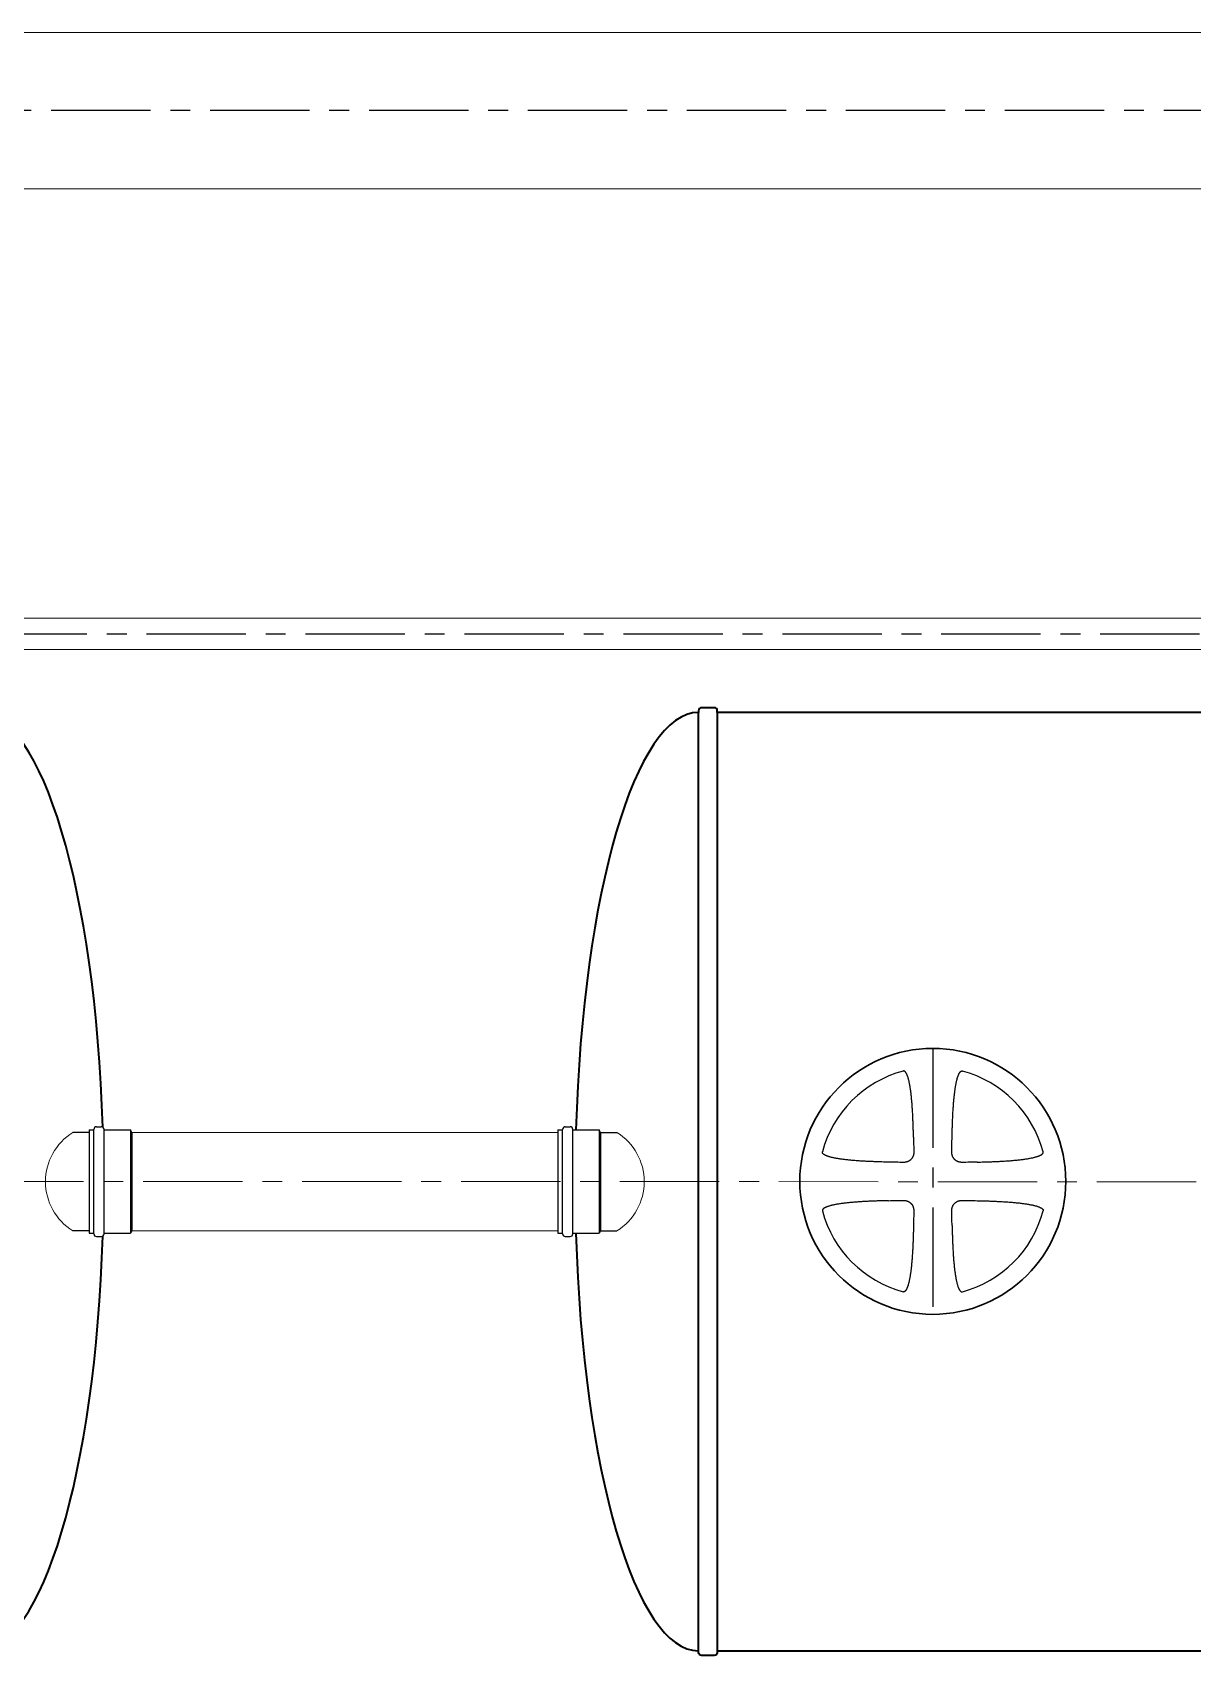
# Model space of a CAD drawing. Header units: millimetres. Extents: x 24859265 to 26550985, y 32092698 to 33532929.
# Drawn here: x 26229637 to 26233345, y 33022169 to 33027357 of the extents above; entities that cross this region are included whole.
import ezdxf

# ---------------------------------------------------------------- set-up
doc = ezdxf.new("R2010")
doc.units = ezdxf.units.MM
doc.linetypes.add('осевая', pattern=[50.8, 31.75, -6.35, 6.35, -6.35])
doc.layers.add('Mitat', color=1, linetype='Continuous')
doc.layers.add('Системный слой', color=7, linetype='Continuous')

msp = doc.modelspace()

# ---------------------------------------------------------------- linework, layer by layer
at = {"lineweight": 20}
for p, q in [((26246887.1602, 33027357.4492), (26219953.0498, 33027357.4492)), ((26246887.1602, 33026857.4492), (26219953.0498, 33026857.4492)), ((26242696.7654, 33025484.9923), (26223402.3037, 33025485.0232)), ((26242696.7358, 33025385.0604), (26223402.4513, 33025385.0376)), ((26229954.8071, 33023841.2696), (26231315.1568, 33023841.2696)), ((26229954.8071, 33023526.2696), (26231315.1568, 33023526.2696))]:
    msp.add_line(p, q, dxfattribs=at)
at = {"color": 1, "linetype": 'осевая', "lineweight": 25, "ltscale": 10}
for p, q in [((26247794.5279, 33027107.4492), (26218967.0076, 33027107.4492)), ((26223398.0057, 33025435.0245), (26242696.7358, 33025434.9964)), ((26232514.8277, 33024109.5004), (26232514.8277, 33023259.5004))]:
    msp.add_line(p, q, dxfattribs=at)
at = {"color": 7, "lineweight": 25}
for p, q in [((26229818.3615, 33023841.2696), (26229766.1483, 33023841.2696)), ((26229818.3615, 33023848.9696), (26229818.3615, 33023518.5696)), ((26229818.3615, 33023848.9696), (26229833.3615, 33023848.9696)), ((26229833.3615, 33023516.9696), (26229833.3615, 33023850.5696)), ((26229842.0615, 33023859.2696), (26229857.3615, 33023859.2696)), ((26229866.0615, 33023516.9696), (26229866.0615, 33023850.5696)), ((26229866.0615, 33023848.9696), (26229950.3615, 33023848.9696)), ((26229954.8071, 33023841.2696), (26229950.3615, 33023848.9696)), ((26231316.6034, 33023848.968), (26231316.6034, 33023518.568)), ((26231316.6034, 33023848.968), (26231331.6034, 33023848.968)), ((26231331.6034, 33023516.968), (26231331.6034, 33023850.568)), ((26231340.3034, 33023859.268), (26231355.6034, 33023859.268)), ((26231364.3034, 33023516.968), (26231364.3034, 33023850.568)), ((26231364.3034, 33023848.968), (26231448.6034, 33023848.968)), ((26231453.049, 33023841.268), (26231448.6034, 33023848.968)), ((26231453.049, 33023841.268), (26231505.2622, 33023841.268)), ((26229818.3615, 33023526.2696), (26229766.1483, 33023526.2696)), ((26229818.3615, 33023518.5696), (26229833.3615, 33023518.5696)), ((26229866.0615, 33023518.5696), (26229950.3615, 33023518.5696)), ((26229954.8071, 33023526.2696), (26229950.3615, 33023518.5696)), ((26231316.6034, 33023518.568), (26231331.6034, 33023518.568)), ((26231364.3034, 33023518.568), (26231448.6034, 33023518.568)), ((26231453.049, 33023526.268), (26231448.6034, 33023518.568)), ((26231453.049, 33023526.268), (26231505.2622, 33023526.268)), ((26229842.0615, 33023508.2696), (26229857.3615, 33023508.2696)), ((26231340.3034, 33023508.268), (26231355.6034, 33023508.268))]:
    msp.add_line(p, q, dxfattribs=at)
at = {"color": 1, "linetype": 'осевая', "lineweight": 15, "ltscale": 10}
msp.add_line((26221863.0383, 33023685.1553), (26241373.1722, 33023682.3132), dxfattribs=at)
at = {"lineweight": 35}
for points in [[(26231776.0866, 33025198.7712, 0.414213562), (26231766.0866, 33025188.7712), (26231766.0866, 33025183.7696)], [(26231826.0866, 33025183.7712), (26231826.0866, 33025188.7712, 0.414213562), (26231816.0866, 33025198.7712), (26231776.0866, 33025198.7712)], [(26231776.0866, 33022168.768, -0.414213562), (26231766.0866, 33022178.768), (26231766.0866, 33022183.7696)], [(26231826.0866, 33022183.768), (26231826.0866, 33022178.768, -0.414213562), (26231816.0866, 33022168.768), (26231776.0866, 33022168.768)]]:
    msp.add_lwpolyline(points, format="xyb", dxfattribs=at)
for points in [[(26231766.0866, 33022183.7696), (26231766.0866, 33025183.7696)], [(26238915.1397, 33025183.7696), (26231826.0866, 33025183.7696)], [(26231826.0866, 33025183.7696), (26231826.0866, 33022183.7696)], [(26231826.0866, 33022183.7696), (26238915.1397, 33022183.768)]]:
    msp.add_lwpolyline(points, dxfattribs=at)
at = {"lineweight": 20}
for centre, start, end in [((26229864.6364, 33023683.7696), 122.018598, 237.981402), ((26231406.7741, 33023683.768), 302.018598, 57.981402)]:
    msp.add_arc(centre, 185.7583, start, end, dxfattribs=at)
at = {"color": 7, "lineweight": 25}
for centre, start, end in [((26229842.0615, 33023850.5696), 90, 180), ((26229857.3615, 33023850.5696), 0, 90), ((26231340.3034, 33023850.568), 90, 180), ((26231355.6034, 33023850.568), 0, 90), ((26229842.0615, 33023516.9696), 180, 270), ((26229857.3615, 33023516.9696), 270, 0), ((26231340.3034, 33023516.968), 180, 270), ((26231355.6034, 33023516.968), 270, 0)]:
    msp.add_arc(centre, 8.7, start, end, dxfattribs=at)
at = {"lineweight": 35}
for centre, ratio, start_param, end_param in [((26229464.3034, 33023683.7696), 0.266978845, 4.828730815, 6.283185307), ((26231766.0866, 33023683.7696), 0.262791049, 0, 1.460440183), ((26231766.0866, 33023683.7696), 0.262791049, 1.68115458, 3.141592654), ((26229464.3034, 33023683.7696), 0.266978845, 3.141592654, 4.596047146)]:
    msp.add_ellipse(centre, major_axis=(0, 1500), ratio=ratio, start_param=start_param, end_param=end_param, dxfattribs=at)
at = {"layer": 'Mitat', "color": 7, "lineweight": 25}
for p, q in [((26229950.3615, 33023848.9696), (26229950.3615, 33023518.5696)), ((26229954.8071, 33023841.2696), (26229954.8071, 33023526.2696)), ((26231448.6034, 33023848.968), (26231448.6034, 33023518.568)), ((26231453.049, 33023841.268), (26231453.049, 33023526.268))]:
    msp.add_line(p, q, dxfattribs=at)
at = {"layer": 'Системный слой', "color": 7, "lineweight": 30}
msp.add_circle((26232514.8277, 33023684.5004), 425, dxfattribs=at)
at = {"layer": 'Системный слой', "color": 7, "lineweight": 25}
for start, end in [(104.9942803, 165.0057197), (14.9942803, 75.0057197), (194.9942803, 255.0057197), (284.9942803, 345.0057197)]:
    msp.add_arc((26232514.8277, 33023684.5004), 365.2841, start, end, dxfattribs=at)
at = {"layer": 'Системный слой', "color": 7, "lineweight": 25, "extrusion": (0, 0, -1)}
for centre, major_axis, start_param, end_param in [((26231691.7232, 33023684.5004), (0, -2230.9255), -1.634238642, -1.612784394), ((26233337.9321, 33023684.5004), (0, 2230.9255), -1.52880826, -1.507354011), ((26232514.8277, 33024507.6049), (-2230.9255, 0), -1.52880826, -1.507354011), ((26232514.8277, 33024507.6049), (-2230.9255, 0), -1.634238642, -1.612784394), ((26232514.8277, 33022861.396), (2230.9255, 0), -1.634238642, -1.612784394), ((26232514.8277, 33022861.396), (2230.9255, 0), -1.52880826, -1.507354011), ((26231691.7232, 33023684.5004), (0, -2230.9255), -1.52880826, -1.507354011), ((26233337.9321, 33023684.5004), (0, 2230.9255), -1.634238642, -1.612784394)]:
    msp.add_ellipse(centre, major_axis=major_axis, ratio=0.342020143, start_param=start_param, end_param=end_param, dxfattribs=at)
at = {"layer": 'Системный слой', "color": 7, "lineweight": 25}
for points, knots in [([(26232453.2097, 33023825.9406), (26232453.1275, 33023829.7234), (26232452.9493, 33023837.3691), (26232452.6368, 33023848.989), (26232452.33, 33023858.8685), (26232452.0487, 33023866.9773), (26232451.8154, 33023873.2206), (26232451.5299, 33023880.3121), (26232451.181, 33023888.2452), (26232450.752, 33023897.0453), (26232450.3099, 33023905.2148), (26232449.8639, 33023912.7217), (26232449.4255, 33023919.5313), (26232448.9491, 33023926.3524), (26232448.4342, 33023933.1429), (26232447.8807, 33023939.8658), (26232447.2902, 33023946.4699), (26232446.6599, 33023952.9603), (26232445.992, 33023959.2911), (26232445.284, 33023965.4669), (26232444.5397, 33023971.4418), (26232443.7509, 33023977.2654), (26232442.9226, 33023982.8818), (26232442.0548, 33023988.2788), (26232441.1673, 33023993.3396), (26232440.2555, 33023998.1084), (26232439.3371, 33024002.5124), (26232438.4078, 33024006.5961), (26232437.4919, 33024010.2877), (26232436.5683, 33024013.7025), (26232435.6489, 33024016.8156), (26232434.7273, 33024019.6652), (26232433.8453, 33024022.1548), (26232432.9919, 33024024.3564), (26232432.1932, 33024026.2404), (26232431.4356, 33024027.8748), (26232430.7504, 33024029.2313), (26232430.1047, 33024030.4081), (26232429.5002, 33024031.4225), (26232428.9194, 33024032.3178), (26232428.3931, 33024033.0638), (26232427.9102, 33024033.6948), (26232427.4832, 33024034.2113), (26232427.0972, 33024034.6444), (26232426.7626, 33024034.9945), (26232426.4557, 33024035.2956), (26232426.1701, 33024035.5585), (26232425.8932, 33024035.7972), (26232425.6337, 33024036.0065), (26232425.3884, 33024036.1918), (26232425.1541, 33024036.3575), (26232424.9193, 33024036.5126), (26232424.6515, 33024036.6768), (26232424.346, 33024036.8466), (26232424.0031, 33024037.0139), (26232423.6539, 33024037.1602), (26232423.2556, 33024037.2994), (26232422.7647, 33024037.43), (26232422.1919, 33024037.5196), (26232421.6435, 33024037.5396), (26232421.0982, 33024037.5054), (26232420.6772, 33024037.4366), (26232420.3952, 33024037.3672), (26232420.3204, 33024037.3472)], [0, 0, 0, 0, 3.294371593, 6.658591543, 10.121592742, 11.902893978, 13.727107621, 15.565805849, 18.089199056, 20.650882172, 23.250738132, 25.227924631, 27.214477482, 29.207844676, 31.198515859, 33.161938964, 35.100748787, 36.992852426, 38.863010201, 40.668912645, 42.432709704, 44.134311819, 45.815956245, 47.406319509, 48.925529492, 50.321905425, 51.666805829, 52.875385207, 53.998684122, 55.003566013, 55.973887457, 56.834853186, 57.62025208, 58.285214561, 58.906539433, 59.421026718, 59.87309663, 60.246258994, 60.602155426, 60.908040864, 61.180306665, 61.401463481, 61.604047946, 61.767516676, 61.910185432, 62.028901262, 62.144789761, 62.250718136, 62.349589011, 62.437155671, 62.520316699, 62.60098611, 62.683376543, 62.794473772, 62.904935231, 63.013803366, 63.122506405, 63.271682214, 63.457840141, 63.633238455, 63.754365664, 63.934896432, 64, 64, 64, 64]), ([(26232576.4457, 33023825.9406), (26232576.5279, 33023829.7241), (26232576.7062, 33023837.3745), (26232577.0191, 33023849.0077), (26232577.3266, 33023858.9063), (26232577.6088, 33023867.0388), (26232577.8432, 33023873.3064), (26232578.1005, 33023879.688), (26232578.3821, 33023886.1629), (26232578.692, 33023892.7583), (26232579.0315, 33023899.4396), (26232579.4034, 33023906.1995), (26232579.8088, 33023913.0035), (26232580.2508, 33023919.8442), (26232580.7311, 33023926.6939), (26232581.25, 33023933.509), (26232581.8078, 33023940.2524), (26232582.4027, 33023946.8717), (26232583.0373, 33023953.3731), (26232583.7095, 33023959.7106), (26232584.422, 33023965.8901), (26232585.1708, 33023971.8655), (26232585.9643, 33023977.688), (26232586.7976, 33023983.3017), (26232587.6706, 33023988.6947), (26232588.5631, 33023993.7488), (26232589.48, 33023998.5086), (26232590.4029, 33024002.9001), (26232591.3361, 33024006.9678), (26232592.2546, 33024010.6386), (26232593.1797, 33024014.0289), (26232594.099, 33024017.1138), (26232595.019, 33024019.9324), (26232595.8971, 33024022.3886), (26232596.7447, 33024024.5553), (26232597.5355, 33024026.4049), (26232598.2839, 33024028.0063), (26232598.9588, 33024029.3329), (26232599.5938, 33024030.4828), (26232600.1879, 33024031.4747), (26232600.7591, 33024032.3516), (26232601.2777, 33024033.0845), (26232601.7543, 33024033.7062), (26232602.177, 33024034.2167), (26232602.56, 33024034.6463), (26232602.8932, 33024034.995), (26232603.1997, 33024035.2956), (26232603.4853, 33024035.5585), (26232603.7622, 33024035.7972), (26232604.0216, 33024036.0065), (26232604.267, 33024036.1918), (26232604.5012, 33024036.3575), (26232604.7361, 33024036.5126), (26232605.0039, 33024036.6768), (26232605.3094, 33024036.8466), (26232605.6523, 33024037.0139), (26232606.0014, 33024037.1602), (26232606.3998, 33024037.2994), (26232606.8907, 33024037.43), (26232607.4635, 33024037.5196), (26232608.0118, 33024037.5396), (26232608.5572, 33024037.5054), (26232608.9781, 33024037.4366), (26232609.2602, 33024037.3672), (26232609.3349, 33024037.3472)], [0, 0, 0, 0, 3.346521523, 6.766848111, 10.291529456, 12.106470403, 13.966728464, 15.842272064, 17.760328852, 19.705723419, 21.69055137, 23.687494739, 25.705597318, 27.732687694, 29.765616249, 31.795275715, 33.795524463, 35.769580702, 37.694348858, 39.596138923, 41.431300907, 43.222956688, 44.950627594, 46.657892926, 48.271860481, 49.813092722, 51.228677476, 52.591624534, 53.814670765, 54.950110731, 55.963708116, 56.941680685, 57.807328827, 58.595452265, 59.260387204, 59.880783117, 60.393123522, 60.842570583, 61.213061508, 61.566814526, 61.871519207, 62.143339222, 62.364995754, 62.568380645, 62.733224655, 62.877533629, 62.998105508, 63.115804117, 63.223385704, 63.323799493, 63.412733256, 63.497193458, 63.579124045, 63.662802909, 63.775637351, 63.887825457, 63.998394772, 64.108795928, 64.260302258, 64.449368862, 64.627507815, 64.750527631, 64.933879172, 65, 65, 65, 65]), ([(26232373.3875, 33023746.1184), (26232369.7985, 33023746.1964), (26232362.5322, 33023746.3652), (26232353.3934, 33023746.6084), (26232344.7822, 33023746.8626), (26232335.5443, 33023747.1608), (26232323.5395, 33023747.6027), (26232310.7889, 33023748.1529), (26232299.6474, 33023748.7116), (26232290.6686, 33023749.2173), (26232283.2394, 33023749.676), (26232276.2458, 33023750.1459), (26232269.4935, 33023750.6379), (26232262.7889, 33023751.1679), (26232256.1746, 33023751.7354), (26232249.6509, 33023752.3429), (26232243.2603, 33023752.9892), (26232237.0036, 33023753.6765), (26232230.9237, 33023754.4022), (26232224.9793, 33023755.1736), (26232219.2285, 33023755.9862), (26232213.688, 33023756.8396), (26232208.4728, 33023757.7156), (26232203.5419, 33023758.6186), (26232198.9691, 33023759.5319), (26232194.713, 33023760.4594), (26232190.8466, 33023761.3781), (26232187.2564, 33023762.3082), (26232183.9705, 33023763.2379), (26232180.9535, 33023764.1728), (26232178.3058, 33023765.0717), (26232175.9549, 33023765.9454), (26232173.9338, 33023766.7672), (26232172.1738, 33023767.5504), (26232170.7072, 33023768.2623), (26232169.4318, 33023768.9356), (26232168.3316, 33023769.5673), (26232167.3621, 33023770.1743), (26232166.5559, 33023770.7241), (26232165.8754, 33023771.228), (26232165.3195, 33023771.6734), (26232164.854, 33023772.0759), (26232164.4786, 33023772.4243), (26232164.156, 33023772.744), (26232163.874, 33023773.0422), (26232163.6174, 33023773.3323), (26232163.3919, 33023773.6052), (26232163.192, 33023773.8641), (26232163.0135, 33023774.1114), (26232162.8472, 33023774.359), (26232162.673, 33023774.6391), (26232162.4946, 33023774.9566), (26232162.3206, 33023775.3105), (26232162.1703, 33023775.6675), (26232162.0293, 33023776.0704), (26232161.8981, 33023776.5629), (26232161.8085, 33023777.1362), (26232161.7885, 33023777.6846), (26232161.8226, 33023778.2299), (26232161.8915, 33023778.6509), (26232161.9609, 33023778.9329), (26232161.9809, 33023779.0077)], [0, 0, 0, 0, 3.027650468, 6.130094995, 7.711356257, 10.29572092, 13.929306235, 17.85218495, 21.075847564, 23.356555589, 25.454567181, 27.369742625, 29.28457001, 31.181263092, 33.060102395, 34.9034142, 36.729230748, 38.501690757, 40.23857242, 41.92187162, 43.587415304, 45.168284004, 46.68244492, 48.080640478, 49.429669018, 50.648001517, 51.784220094, 52.805921168, 53.793742901, 54.673451645, 55.478236634, 56.16329273, 56.804669619, 57.338102874, 57.808295994, 58.19735665, 58.567881964, 58.885924914, 59.167818492, 59.395947779, 59.604956454, 59.772793989, 59.918929675, 60.040332083, 60.158922171, 60.267662997, 60.369344164, 60.459616107, 60.545401758, 60.628156765, 60.712315906, 60.824376076, 60.935003164, 61.043224388, 61.1494624, 61.294441349, 61.47478319, 61.644699639, 61.762041656, 61.936931263, 62, 62, 62, 62]), ([(26232454.0722, 33023778.1451), (26232454.0807, 33023777.5524), (26232454.0696, 33023776.3798), (26232453.9682, 33023774.6242), (26232453.7815, 33023772.8785), (26232453.5051, 33023771.1316), (26232453.1371, 33023769.3928), (26232452.6776, 33023767.6754), (26232452.1285, 33023765.9911), (26232451.4932, 33023764.3511), (26232450.777, 33023762.7659), (26232449.9866, 33023761.2447), (26232449.1288, 33023759.7931), (26232448.2081, 33023758.4122), (26232447.2341, 33023757.1089), (26232446.2183, 33023755.8901), (26232445.1795, 33023754.7668), (26232444.1276, 33023753.7369), (26232443.072, 33023752.7974), (26232441.9211, 33023751.8637), (26232440.7411, 33023751.0002), (26232439.5046, 33023750.1859), (26232438.3895, 33023749.5213), (26232437.1015, 33023748.8234), (26232435.6034, 33023748.1014), (26232433.8402, 33023747.3803), (26232432.0506, 33023746.7701), (26232430.5257, 33023746.3432), (26232428.9162, 33023745.9668), (26232427.1143, 33023745.6325), (26232425.0403, 33023745.3827), (26232423.0282, 33023745.2598), (26232421.7967, 33023745.2471), (26232421.1829, 33023745.2559)], [0, 0, 0, 0, 1.160826542, 2.293622235, 3.435630275, 4.588755852, 5.746246171, 6.905347908, 8.06046894, 9.206890964, 10.341223549, 11.457239469, 12.554235135, 13.633163251, 14.697615427, 15.730559355, 16.730574568, 17.684561251, 18.60488317, 19.490060894, 20.578622657, 21.45991575, 22.381037453, 23.113318507, 24.320591035, 25.627436737, 26.832375655, 28.012840773, 28.720001051, 30.061885846, 31.592299148, 32.799070777, 34, 34, 34, 34]), ([(26232608.4724, 33023745.2559), (26232607.8797, 33023745.2474), (26232606.7071, 33023745.2585), (26232604.9515, 33023745.3599), (26232603.2057, 33023745.5466), (26232601.4588, 33023745.823), (26232599.7201, 33023746.191), (26232598.0027, 33023746.6505), (26232596.3184, 33023747.1996), (26232594.6783, 33023747.8349), (26232593.0932, 33023748.5511), (26232591.5719, 33023749.3415), (26232590.1204, 33023750.1993), (26232588.7394, 33023751.12), (26232587.4362, 33023752.094), (26232586.2173, 33023753.1098), (26232585.0941, 33023754.1486), (26232584.0642, 33023755.2005), (26232583.1246, 33023756.2561), (26232582.191, 33023757.407), (26232581.3274, 33023758.587), (26232580.5132, 33023759.8235), (26232579.8486, 33023760.9386), (26232579.1506, 33023762.2266), (26232578.4287, 33023763.7247), (26232577.7075, 33023765.4879), (26232577.0973, 33023767.2775), (26232576.6704, 33023768.8024), (26232576.294, 33023770.4119), (26232575.9598, 33023772.2138), (26232575.7099, 33023774.2878), (26232575.5871, 33023776.2998), (26232575.5743, 33023777.5314), (26232575.5832, 33023778.1451)], [0, 0, 0, 0, 1.160826542, 2.293622235, 3.435630275, 4.588755852, 5.746246171, 6.905347908, 8.06046894, 9.206890964, 10.341223549, 11.457239469, 12.554235135, 13.633163251, 14.697615427, 15.730559355, 16.730574568, 17.684561251, 18.60488317, 19.490060894, 20.578622657, 21.45991575, 22.381037453, 23.113318507, 24.320591035, 25.627436737, 26.832375655, 28.012840773, 28.720001051, 30.061885846, 31.592299148, 32.799070777, 34, 34, 34, 34]), ([(26232656.2678, 33023746.1184), (26232659.9404, 33023746.1982), (26232667.3727, 33023746.3711), (26232676.7181, 33023746.6209), (26232685.5138, 33023746.8824), (26232694.9324, 33023747.1891), (26232707.1552, 33023747.6439), (26232720.1192, 33023748.2109), (26232731.4276, 33023748.7871), (26232740.5198, 33023749.3083), (26232748.0212, 33023749.7801), (26232755.0687, 33023750.263), (26232761.859, 33023750.7679), (26232768.591, 33023751.3113), (26232775.218, 33023751.8922), (26232781.7426, 33023752.5134), (26232788.1211, 33023753.173), (26232794.3559, 33023753.8738), (26232800.4028, 33023754.6125), (26232806.3074, 33023755.3971), (26232812.0123, 33023756.2228), (26232817.5022, 33023757.0895), (26232822.6604, 33023757.9779), (26232827.529, 33023758.8928), (26232832.033, 33023759.8164), (26232836.2149, 33023760.7529), (26232840.0009, 33023761.678), (26232843.5062, 33023762.6124), (26232846.7037, 33023763.544), (26232849.6308, 33023764.4787), (26232852.1884, 33023765.3742), (26232854.45, 33023766.2416), (26232856.3849, 33023767.0539), (26232858.0627, 33023767.825), (26232859.4538, 33023768.5224), (26232860.6593, 33023769.1797), (26232861.6968, 33023769.7947), (26232862.6106, 33023770.3852), (26232863.37, 33023770.9194), (26232864.0105, 33023771.4086), (26232864.5329, 33023771.84), (26232864.9697, 33023772.2291), (26232865.3213, 33023772.565), (26232865.6229, 33023772.8724), (26232865.8858, 33023773.158), (26232866.1244, 33023773.4349), (26232866.3337, 33023773.6944), (26232866.5191, 33023773.9397), (26232866.6848, 33023774.174), (26232866.8399, 33023774.4088), (26232867.0041, 33023774.6766), (26232867.1738, 33023774.9821), (26232867.3411, 33023775.325), (26232867.4874, 33023775.6742), (26232867.6267, 33023776.0725), (26232867.7573, 33023776.5634), (26232867.8468, 33023777.1362), (26232867.8668, 33023777.6846), (26232867.8327, 33023778.2299), (26232867.7639, 33023778.6509), (26232867.6945, 33023778.9329), (26232867.6745, 33023779.0077)], [0, 0, 0, 0, 3.098261334, 6.270257389, 7.885873744, 10.522157945, 14.222087947, 18.211189336, 21.483219765, 23.791405021, 25.91055982, 27.839239887, 29.766287197, 31.670808361, 33.554373667, 35.397494967, 37.221268987, 38.987539178, 40.71587108, 42.387727128, 44.041242235, 45.608248555, 47.10728905, 48.48832759, 49.819500091, 51.017863675, 52.132794527, 53.131322562, 54.095468401, 54.950921967, 55.731333865, 56.392139341, 57.009564667, 57.52047847, 57.969135823, 58.33888725, 58.691132745, 58.993238407, 59.261550851, 59.478661932, 59.677208155, 59.836710997, 59.975491712, 60.090496101, 60.202763313, 60.305383036, 60.40116592, 60.485997168, 60.566559632, 60.644707497, 60.724522268, 60.832146527, 60.939155451, 61.044621355, 61.149927756, 61.294442138, 61.474782666, 61.644699745, 61.762041735, 61.936930934, 62, 62, 62, 62]), ([(26232373.3875, 33023622.8824), (26232369.7985, 33023622.8044), (26232362.5322, 33023622.6357), (26232353.3934, 33023622.3924), (26232344.7822, 33023622.1382), (26232335.5443, 33023621.84), (26232323.5395, 33023621.3981), (26232310.7889, 33023620.848), (26232299.6474, 33023620.2892), (26232290.6686, 33023619.7835), (26232283.2394, 33023619.3248), (26232276.2458, 33023618.855), (26232269.4935, 33023618.363), (26232262.7889, 33023617.8329), (26232256.1746, 33023617.2654), (26232249.6509, 33023616.6579), (26232243.2603, 33023616.0117), (26232237.0036, 33023615.3243), (26232230.9237, 33023614.5986), (26232224.9793, 33023613.8272), (26232219.2285, 33023613.0147), (26232213.688, 33023612.1612), (26232208.4728, 33023611.2852), (26232203.5419, 33023610.3822), (26232198.9691, 33023609.469), (26232194.713, 33023608.5414), (26232190.8466, 33023607.6227), (26232187.2564, 33023606.6926), (26232183.9705, 33023605.7629), (26232180.9535, 33023604.828), (26232178.3058, 33023603.9291), (26232175.9549, 33023603.0554), (26232173.9338, 33023602.2336), (26232172.1738, 33023601.4504), (26232170.7072, 33023600.7386), (26232169.4318, 33023600.0652), (26232168.3316, 33023599.4335), (26232167.3621, 33023598.8265), (26232166.5559, 33023598.2767), (26232165.8754, 33023597.7728), (26232165.3195, 33023597.3274), (26232164.854, 33023596.9249), (26232164.4786, 33023596.5766), (26232164.156, 33023596.2568), (26232163.874, 33023595.9586), (26232163.6174, 33023595.6685), (26232163.3919, 33023595.3956), (26232163.192, 33023595.1367), (26232163.0135, 33023594.8894), (26232162.8472, 33023594.6419), (26232162.673, 33023594.3617), (26232162.4946, 33023594.0442), (26232162.3206, 33023593.6903), (26232162.1703, 33023593.3333), (26232162.0293, 33023592.9305), (26232161.8981, 33023592.438), (26232161.8085, 33023591.8646), (26232161.7885, 33023591.3163), (26232161.8226, 33023590.7709), (26232161.8915, 33023590.35), (26232161.9609, 33023590.0679), (26232161.9809, 33023589.9931)], [0, 0, 0, 0, 3.027650466, 6.130094991, 7.711356252, 10.295720913, 13.929306225, 17.852184938, 21.07584755, 23.356555574, 25.454567165, 27.369742608, 29.284569992, 31.181263074, 33.060102377, 34.903414182, 36.72923073, 38.50169074, 40.238572403, 41.921871604, 43.587415288, 45.168283988, 46.682444905, 48.080640464, 49.429669005, 50.648001504, 51.784220082, 52.805921157, 53.793742891, 54.673451636, 55.478236627, 56.163292723, 56.804669613, 57.33810287, 57.80829599, 58.197356647, 58.567881962, 58.885924912, 59.167818491, 59.395947778, 59.604956454, 59.772793988, 59.918929674, 60.040332083, 60.15892217, 60.267662996, 60.369344163, 60.459616106, 60.545401757, 60.628156764, 60.712315905, 60.824376075, 60.935003163, 61.043224387, 61.1494624, 61.294441348, 61.474783189, 61.644699639, 61.762041656, 61.936931263, 62, 62, 62, 62]), ([(26232421.1829, 33023623.7449), (26232421.7757, 33023623.7534), (26232422.9483, 33023623.7423), (26232424.7039, 33023623.6409), (26232426.4496, 33023623.4542), (26232428.1965, 33023623.1779), (26232429.9353, 33023622.8098), (26232431.6527, 33023622.3504), (26232433.337, 33023621.8012), (26232434.977, 33023621.1659), (26232436.5621, 33023620.4498), (26232438.0834, 33023619.6593), (26232439.5349, 33023618.8015), (26232440.9151, 33023617.8814), (26232442.2129, 33023616.9116), (26232443.4168, 33023615.909), (26232444.5107, 33023614.9001), (26232445.6465, 33023613.7472), (26232446.6575, 33023612.6003), (26232447.6481, 33023611.3499), (26232448.5903, 33023610.0401), (26232449.5594, 33023608.5104), (26232450.3655, 33023607.0447), (26232451.0601, 33023605.6248), (26232451.7065, 33023604.1327), (26232452.2235, 33023602.7219), (26232452.7432, 33023601.0936), (26232453.1194, 33023599.6839), (26232453.4479, 33023598.1281), (26232453.7033, 33023596.6652), (26232453.927, 33023594.8997), (26232454.0652, 33023592.8679), (26232454.0817, 33023591.5143), (26232454.0722, 33023590.8557)], [0, 0, 0, 0, 1.160824505, 2.293619377, 3.435628046, 4.588756653, 5.746252086, 6.905357744, 8.060477574, 9.206889122, 10.341203147, 11.457204809, 12.554204619, 13.633169084, 14.695740988, 15.71706833, 16.69175045, 17.601108296, 18.876909107, 19.676174613, 20.71618965, 22.027068401, 23.21144584, 23.982011638, 25.113816219, 26.386624586, 26.915981655, 28.452958319, 29.235772501, 30.022225733, 31.353685786, 32.710829606, 34, 34, 34, 34]), ([(26232575.5832, 33023590.8557), (26232575.5746, 33023591.4484), (26232575.5858, 33023592.621), (26232575.6872, 33023594.3766), (26232575.8739, 33023596.1224), (26232576.1502, 33023597.8693), (26232576.5182, 33023599.608), (26232576.9777, 33023601.3254), (26232577.5269, 33023603.0097), (26232578.1622, 33023604.6497), (26232578.8783, 33023606.2349), (26232579.6688, 33023607.7562), (26232580.5266, 33023609.2077), (26232581.4472, 33023610.5887), (26232582.4213, 33023611.8919), (26232583.4371, 33023613.1107), (26232584.4759, 33023614.234), (26232585.5277, 33023615.2639), (26232586.5834, 33023616.2034), (26232587.7343, 33023617.1371), (26232588.9143, 33023618.0007), (26232590.1507, 33023618.8149), (26232591.2658, 33023619.4795), (26232592.5539, 33023620.1775), (26232594.052, 33023620.8994), (26232595.8151, 33023621.6206), (26232597.6048, 33023622.2308), (26232599.1296, 33023622.6576), (26232600.7391, 33023623.0341), (26232602.5411, 33023623.3683), (26232604.615, 33023623.6181), (26232606.6271, 33023623.741), (26232607.8587, 33023623.7537), (26232608.4724, 33023623.7449)], [0, 0, 0, 0, 1.160826542, 2.293622235, 3.435630275, 4.588755852, 5.746246171, 6.905347908, 8.06046894, 9.206890964, 10.341223549, 11.457239469, 12.554235135, 13.633163251, 14.697615427, 15.730559355, 16.730574568, 17.684561251, 18.60488317, 19.490060894, 20.578622657, 21.45991575, 22.381037453, 23.113318507, 24.320591035, 25.627436737, 26.832375655, 28.012840773, 28.720001051, 30.061885846, 31.592299148, 32.799070777, 34, 34, 34, 34]), ([(26232656.2678, 33023622.8824), (26232659.9404, 33023622.8026), (26232667.3727, 33023622.6297), (26232676.7181, 33023622.3799), (26232685.5138, 33023622.1184), (26232694.9324, 33023621.8118), (26232707.1552, 33023621.3569), (26232720.1192, 33023620.7899), (26232731.4276, 33023620.2137), (26232740.5198, 33023619.6925), (26232748.0212, 33023619.2207), (26232755.0687, 33023618.7379), (26232761.859, 33023618.233), (26232768.591, 33023617.6895), (26232775.218, 33023617.1086), (26232781.7426, 33023616.4874), (26232788.1211, 33023615.8278), (26232794.3559, 33023615.127), (26232800.4028, 33023614.3883), (26232806.3074, 33023613.6037), (26232812.0123, 33023612.778), (26232817.5022, 33023611.9114), (26232822.6604, 33023611.0229), (26232827.529, 33023610.1081), (26232832.033, 33023609.1844), (26232836.2149, 33023608.2479), (26232840.0009, 33023607.3228), (26232843.5062, 33023606.3884), (26232846.7037, 33023605.4569), (26232849.6308, 33023604.5221), (26232852.1884, 33023603.6266), (26232854.45, 33023602.7592), (26232856.3849, 33023601.9469), (26232858.0627, 33023601.1758), (26232859.4538, 33023600.4784), (26232860.6593, 33023599.8211), (26232861.6968, 33023599.2061), (26232862.6106, 33023598.6157), (26232863.37, 33023598.0814), (26232864.0105, 33023597.5923), (26232864.5329, 33023597.1608), (26232864.9697, 33023596.7717), (26232865.3213, 33023596.4358), (26232865.6229, 33023596.1284), (26232865.8858, 33023595.8428), (26232866.1244, 33023595.5659), (26232866.3337, 33023595.3065), (26232866.5191, 33023595.0611), (26232866.6848, 33023594.8268), (26232866.8399, 33023594.592), (26232867.0041, 33023594.3242), (26232867.1738, 33023594.0187), (26232867.3411, 33023593.6758), (26232867.4874, 33023593.3267), (26232867.6267, 33023592.9283), (26232867.7573, 33023592.4374), (26232867.8468, 33023591.8646), (26232867.8668, 33023591.3163), (26232867.8327, 33023590.7709), (26232867.7639, 33023590.35), (26232867.6945, 33023590.0679), (26232867.6745, 33023589.9931)], [0, 0, 0, 0, 3.098261337, 6.270257394, 7.88587375, 10.522157951, 14.222087953, 18.211189342, 21.483219771, 23.791405029, 25.91055983, 27.8392399, 29.766287214, 31.670808384, 33.554373694, 35.397494999, 37.221270799, 38.987539216, 40.715868525, 42.387727164, 44.041242269, 45.608248584, 47.107289074, 48.488327607, 49.819500103, 51.017863682, 52.13279453, 53.131322563, 54.0954684, 54.950921965, 55.731333862, 56.392139339, 57.009564665, 57.520478469, 57.969135823, 58.33888725, 58.691132745, 58.993238408, 59.261550851, 59.478661933, 59.677208155, 59.836710998, 59.975491713, 60.090496102, 60.202763313, 60.305383036, 60.40116592, 60.485997169, 60.566559633, 60.644707498, 60.724522269, 60.832146528, 60.939155452, 61.044621356, 61.149927757, 61.294442138, 61.474782667, 61.644699746, 61.762041735, 61.936930934, 62, 62, 62, 62]), ([(26232453.2097, 33023543.0603), (26232453.1263, 33023539.2232), (26232452.9456, 33023531.4765), (26232452.6832, 33023521.7478), (26232452.4375, 33023513.5875), (26232452.2166, 33023506.7959), (26232451.9112, 33023498.1865), (26232451.5068, 33023487.9939), (26232450.9816, 33023476.4396), (26232450.4351, 33023465.953), (26232449.8991, 33023456.8185), (26232449.4162, 33023449.322), (26232448.9236, 33023442.2994), (26232448.4098, 33023435.55), (26232447.8577, 33023428.8683), (26232447.2691, 33023422.3056), (26232446.6411, 33023415.8566), (26232445.9762, 33023409.567), (26232445.2718, 33023403.4323), (26232444.5317, 33023397.4982), (26232443.7479, 33023391.7151), (26232442.9253, 33023386.138), (26232442.064, 33023380.7782), (26232441.1835, 33023375.7507), (26232440.279, 33023371.0112), (26232439.3679, 33023366.6309), (26232438.4457, 33023362.565), (26232437.5359, 33023358.8837), (26232436.6176, 33023355.4733), (26232435.7021, 33023352.3581), (26232434.7832, 33023349.5013), (26232433.9017, 33023346.9985), (26232433.0466, 33023344.7798), (26232432.2443, 33023342.8758), (26232431.4813, 33023341.2206), (26232430.7894, 33023339.8435), (26232430.1361, 33023338.6475), (26232429.5241, 33023337.6165), (26232428.9364, 33023336.7079), (26232428.4043, 33023335.9522), (26232427.9169, 33023335.3143), (26232427.4867, 33023334.7936), (26232427.0985, 33023334.3579), (26232426.763, 33023334.0066), (26232426.4557, 33023333.7052), (26232426.1701, 33023333.4423), (26232425.8932, 33023333.2037), (26232425.6337, 33023332.9944), (26232425.3884, 33023332.809), (26232425.1541, 33023332.6433), (26232424.9193, 33023332.4882), (26232424.6515, 33023332.324), (26232424.346, 33023332.1542), (26232424.0031, 33023331.987), (26232423.6539, 33023331.8406), (26232423.2556, 33023331.7014), (26232422.7647, 33023331.5708), (26232422.1919, 33023331.4813), (26232421.6435, 33023331.4612), (26232421.0982, 33023331.4954), (26232420.6772, 33023331.5642), (26232420.3952, 33023331.6336), (26232420.3204, 33023331.6536)], [0, 0, 0, 0, 3.289425785, 6.641072506, 8.341944379, 10.288254271, 12.467463829, 15.730360375, 19.040042649, 22.396272394, 24.748617788, 26.901300285, 28.851790397, 30.799552599, 32.720392494, 34.616970036, 36.467565256, 38.296603138, 40.062485517, 41.78701453, 43.450467192, 45.094385097, 46.649301137, 48.134932472, 49.501134164, 50.817333387, 52.001691581, 53.103718779, 54.091658013, 55.046430083, 55.895776701, 56.672127723, 57.331893274, 57.949266326, 58.462051315, 58.913491524, 59.286860563, 59.642660821, 59.947992889, 60.219335302, 60.439132084, 60.640228459, 60.801979529, 60.942837132, 61.059697506, 61.173775908, 61.278050622, 61.375378074, 61.46157731, 61.543439091, 61.622847514, 61.703949805, 61.813310178, 61.922045176, 62.029212163, 62.136216983, 62.283062174, 62.466311413, 62.638969098, 62.758203699, 62.935913687, 63, 63, 63, 63]), ([(26232576.4457, 33023543.0603), (26232576.5273, 33023539.3053), (26232576.7041, 33023531.7152), (26232576.9602, 33023522.1769), (26232577.2002, 33023514.1558), (26232577.4164, 33023507.4584), (26232577.716, 33023498.9388), (26232578.1135, 33023488.8278), (26232578.6302, 33023477.3407), (26232579.1688, 33023466.8935), (26232579.698, 33023457.7736), (26232580.1759, 33023450.2697), (26232580.6641, 33023443.2304), (26232581.174, 33023436.4569), (26232581.7224, 33023429.7471), (26232582.3078, 33023423.1501), (26232582.9329, 33023416.6617), (26232583.5958, 33023410.3268), (26232584.299, 33023404.1415), (26232585.0391, 33023398.1508), (26232585.824, 33023392.3071), (26232586.6488, 33023386.6665), (26232587.5136, 33023381.2422), (26232588.3989, 33023376.1503), (26232589.3093, 33023371.3476), (26232590.2273, 33023366.9072), (26232591.1573, 33023362.7857), (26232592.0752, 33023359.055), (26232593.0018, 33023355.6007), (26232593.9253, 33023352.4483), (26232594.8519, 33023349.5609), (26232595.7399, 33023347.0355), (26232596.6003, 33023344.8003), (26232597.4066, 33023342.8858), (26232598.1723, 33023341.224), (26232598.8655, 33023339.8443), (26232599.5193, 33023338.6474), (26232600.1313, 33023337.6164), (26232600.719, 33023336.7078), (26232601.2511, 33023335.9522), (26232601.7384, 33023335.3143), (26232602.1686, 33023334.7936), (26232602.5569, 33023334.3579), (26232602.8924, 33023334.0066), (26232603.1997, 33023333.7052), (26232603.4853, 33023333.4423), (26232603.7622, 33023333.2037), (26232604.0216, 33023332.9944), (26232604.267, 33023332.809), (26232604.5013, 33023332.6433), (26232604.7361, 33023332.4882), (26232605.0039, 33023332.324), (26232605.3094, 33023332.1542), (26232605.6523, 33023331.987), (26232606.0014, 33023331.8406), (26232606.3998, 33023331.7014), (26232606.8907, 33023331.5708), (26232607.4635, 33023331.4813), (26232608.0118, 33023331.4612), (26232608.5572, 33023331.4954), (26232608.9781, 33023331.5642), (26232609.2602, 33023331.6336), (26232609.3349, 33023331.6536)], [0, 0, 0, 0, 3.218923136, 6.50682583, 8.178508276, 10.098302523, 12.252324325, 15.489576072, 18.779789971, 22.12274404, 24.473336148, 26.627827063, 28.584131871, 30.538173803, 32.467067938, 34.373013837, 36.235157188, 38.076608153, 39.857077487, 41.597492253, 43.278569694, 44.940532211, 46.513957966, 48.018144325, 49.402538406, 50.736545173, 51.936949418, 53.053666948, 54.053978732, 55.020167258, 55.878253101, 56.661608666, 57.325774799, 57.946675197, 58.461222986, 58.913538136, 59.286894357, 59.642684309, 59.948009353, 60.219346434, 60.439139687, 60.640232736, 60.801981719, 60.942838005, 61.059697972, 61.173776052, 61.278050575, 61.375377913, 61.461577123, 61.543438914, 61.622847383, 61.703949732, 61.813310168, 61.9220452, 62.029212193, 62.136216998, 62.283062174, 62.466311411, 62.638969098, 62.758203699, 62.935913687, 63, 63, 63, 63])]:
    msp.add_open_spline(points, degree=3, knots=knots, dxfattribs=at)

doc.saveas('drawing.dxf')
